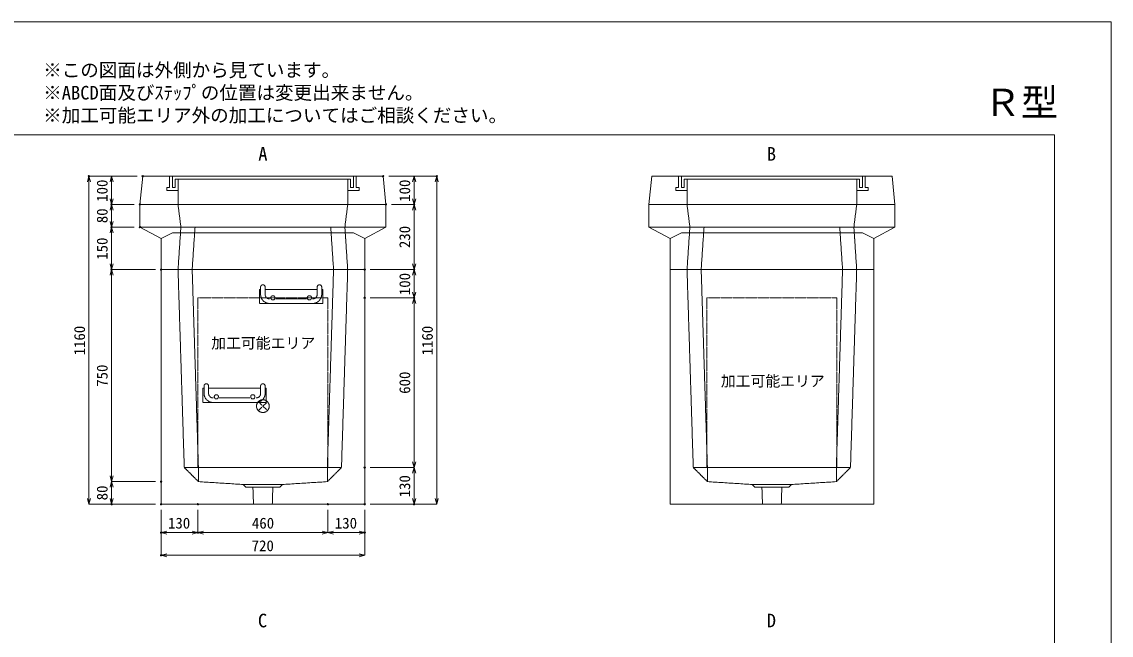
# Model space of a CAD drawing. Units: millimetres, scale not verified. Extents: x -2970 to 2970, y -2100 to 2100.
# Drawn here: x -883 to 2970, y -69 to 2100 of the extents above; entities that cross this region are included whole.
import ezdxf
from ezdxf.enums import TextEntityAlignment as Align

# ---------------------------------------------------------------- set-up
doc = ezdxf.new("R2010")
doc.units = ezdxf.units.MM
doc.header["$LTSCALE"] = 10
doc.header["$PDMODE"] = 32
doc.header["$PDSIZE"] = 5
doc.linetypes.add('LONG_DASHED1', pattern=[7, 6, -1])
doc.linetypes.add('LONG_DOUBLE_CHAIN', pattern=[21.8, 18, -1, 0.6, -0.6, 0.6, -1])
for name, color, linetype, lineweight in [('0-0_D-TTL', 7, 'Continuous', 9), ('0-1_Defpoints', 7, 'Continuous', 9), ('0-3_D-TTL-TXT', 7, 'Continuous', 9), ('0-4_D-STR-TXT', 7, 'Continuous', 9), ('0-5_D-STR-DIM', 3, 'Continuous', 9), ('0-6_0', 7, 'Continuous', 9), ('0-7_D-STR', 7, 'LONG_DASHED1', 9), ('0-9_D-STR-STR5', 1, 'LONG_DOUBLE_CHAIN', 9), ('0-A_D-STR-STR4', 134, 'LONG_DASHED1', 9), ('0-B_D-STR-STR3', 2, 'LONG_DASHED1', 9)]:
    doc.layers.add(name, color=color, linetype=linetype, lineweight=lineweight)
doc.styles.add('ＭＳ ゴシック', font='')
doc.styles.get('ＭＳ ゴシック').set_extended_font_data('MS Gothic')

# ---------------------------------------------------------------- blocks, each defined once
blk = doc.blocks.new('A$C4DE05FD1')
at = {"layer": '0-0_D-TTL', "color": 134}
for p, q in [((2000, 38000), (57400, 38000)), ((57400, 38000), (57400, 2000))]:
    blk.add_line(p, q, dxfattribs=at)
at = {"layer": '0-1_Defpoints', "color": 134}
for p, q in [((0, 42000), (59400, 42000)), ((59400, 42000), (59400, 0))]:
    blk.add_line(p, q, dxfattribs=at)
at = {"layer": '0-3_D-TTL-TXT', "style": 'ＭＳ ゴシック'}
for s, p in [('※この図面は外側から見ています。', (21630.5, 39907.8)), ('※ABCD面及びｽﾃｯﾌﾟの位置は変更出来ません。', (21630.5, 39107.8)), ('※加工可能エリア外の加工についてはご相談ください。', (21630.5, 38307.8))]:
    blk.add_text(s, height=481.1, dxfattribs=at).set_placement(p, align=Align.BOTTOM_LEFT)
blk = doc.blocks.new('_Open30')
at = {"layer": '0-6_0'}
blk.add_line((0, 0), (-10, 0), dxfattribs=at)
blk.add_lwpolyline([(-10, 2.679), (0, 0), (-10, -2.679)], dxfattribs=at)
blk = doc.blocks.new('A$C31CA379A')
at = {"layer": '0-4_D-STR-TXT', "style": 'ＭＳ ゴシック'}
for s, p in [('A', (-162.9, -1095.3)), ('B', (17819.3, -1095.3)), ('C', (-175.7, -17595.3)), ('D', (17819.3, -17595.3))]:
    blk.add_text(s, height=481.1, dxfattribs=at).set_placement(p, align=Align.BOTTOM_LEFT)
blk = doc.blocks.new('A$C6FC61387')
at = {"layer": '0-7_D-STR', "linetype": 'Continuous'}
for p, q in [((-4350, 2300), (4350, 2300)), ((-4350, 1500), (-4350, 2300)), ((4350, 2300), (4350, 1500)), ((-4350, 1500), (4350, 1500)), ((-3600, 1100), (-4350, 1500)), ((-3600, 1100), (-3200, 1300)), ((-3200, 1300), (3200, 1300)), ((3600, 1100), (3200, 1300)), ((3600, 1100), (4350, 1500)), ((-3600, 0), (-3600, 1100)), ((3600, 1100), (3600, 0)), ((-3600, 0), (3600, 0))]:
    blk.add_line(p, q, dxfattribs=at)
at = {"layer": '0-7_D-STR'}
for p, q in [((-3000, 2300), (-2900, 1500)), ((3000, 2300), (2900, 1500)), ((-2900, 1500), (-3000, 0)), ((-2400, 1500), (-2500, 0)), ((2400, 1500), (2500, 0)), ((2900, 1500), (3000, 0))]:
    blk.add_line(p, q, dxfattribs=at)
blk = doc.blocks.new('A$C2D8D082F')
at = {"layer": '0-7_D-STR', "linetype": 'Continuous'}
for p, q in [((-3600, 0), (3600, 0)), ((-3600, -8300), (-3600, 0))]:
    blk.add_line(p, q, dxfattribs=at)
at = {"layer": '0-7_D-STR'}
for p, q in [((-3000, 0), (-2780, -7000)), ((-2500, 0), (-2280, -7000)), ((2500, 0), (2280, -7000)), ((3000, 0), (2780, -7000)), ((-2280, -7500), (-2780, -7000)), ((-2780, -7000), (2780, -7000)), ((-2280, -7500), (-2280, -7000)), ((2280, -7500), (2780, -7000)), ((2280, -7500), (2280, -7000)), ((-2280, -7500), (-700, -7600)), ((-600, -7690), (-700, -7600)), ((700, -7600), (-700, -7600)), ((600, -7690), (-600, -7690)), ((-333, -8300), (-352.5, -7690)), ((333, -8300), (352.5, -7690)), ((600, -7690), (700, -7600)), ((2280, -7500), (700, -7600))]:
    blk.add_line(p, q, dxfattribs=at)
at = {"layer": '0-7_D-STR', "linetype": 'Continuous'}
blk.add_lwpolyline([(-3600, -8300), (3600, -8300), (3600, 0)], dxfattribs=at)
at = {"layer": '0-9_D-STR-STR5'}
for p, q in [((2300, -1000), (2300, -7000)), ((2300, -7000), (-2300, -7000))]:
    blk.add_line(p, q, dxfattribs=at)
blk.add_lwpolyline([(2300, -1000), (-2300, -1000), (-2300, -7000)], dxfattribs=at)
blk = doc.blocks.new('A$C019679C0')
at = {"layer": '0-7_D-STR', "linetype": 'Continuous'}
for p, q in [((-4350, 0), (-4250, 1000)), ((4250, 1000), (-4250, 1000)), ((4350, 0), (4250, 1000)), ((-4350, 0), (4350, 0))]:
    blk.add_line(p, q, dxfattribs=at)
at = {"layer": '0-7_D-STR'}
for p, q in [((-3000, 0), (-3000, 900)), ((3000, 900), (3000, 0))]:
    blk.add_line(p, q, dxfattribs=at)
at = {"layer": '0-A_D-STR-STR4'}
for points in [[(-3300, 1000), (-3300, 600), (-3400, 600), (-3400, 500), (-3000, 500)], [(-3000, 900), (-3100, 900), (-3100, 600), (-3200, 600), (-3200, 1000)], [(-3000, 900), (3000, 900), (3100, 900)], [(3300, 1000), (3300, 600), (3400, 600), (3400, 500), (3000, 500)], [(3100, 900), (3100, 600), (3200, 600), (3200, 1000)]]:
    blk.add_lwpolyline(points, dxfattribs=at)
blk = doc.blocks.new('A$C172202B4')
at = {"layer": '0-B_D-STR-STR3'}
for p, q in [((-1120, 0), (-1080, 0)), ((-1120, 0), (-1120, -500)), ((-1080, 80), (-1080, 0)), ((-1080, 0), (-1080, -180)), ((-920, 0), (-920, 80)), ((-920, 0), (920, 0)), ((-920, 0), (-920, -180)), ((920, 80), (920, 0)), ((920, 0), (920, -180)), ((1080, 0), (1120, 0)), ((1120, 0), (1120, -500)), ((-543, -340), (543, -340)), ((-1120, -500), (1120, -500))]:
    blk.add_line(p, q, dxfattribs=at)
blk.add_lwpolyline([(1080, 80), (1080, 0), (1080, -180)], dxfattribs=at)
for centre in [(-645, -300), (645, -300)]:
    blk.add_circle(centre, 75, dxfattribs=at)
for centre, radius, start, end in [((-1000, 80), 80, 0, 180), ((1000, 80), 80, 0, 180), ((-760, -180), 320, 180, 190.7), ((-760, -180), 320, 191.4, 217.6), ((-760, -180), 320, 217.6, 270), ((-760, -180), 160, 180, 201.9), ((-760, -180), 160, 201.9, 223.8), ((-760, -180), 160, 223.8, 270), ((760, -180), 160, 270, 0), ((760, -180), 320, 270, 323.3), ((760, -180), 320, 323.3, 342.6), ((760, -180), 320, 342.6, 0)]:
    blk.add_arc(centre, radius, start, end, dxfattribs=at)
blk = doc.blocks.new('A$C1C640AAB')
at = {"layer": '0-9_D-STR-STR5'}
for p, q in [((-159.1, -159.1), (159.1, 159.1)), ((-159.1, 159.1), (159.1, -159.1))]:
    blk.add_line(p, q, dxfattribs=at)
blk.add_circle((0, 0), 225, dxfattribs=at)
blk = doc.blocks.new('A$Cf9556345')
at = {"layer": '0-7_D-STR'}
blk.add_blockref('A$C2D8D082F', (0, 0), dxfattribs=at)
at = {"layer": '0-9_D-STR-STR5'}
blk.add_blockref('A$C1C640AAB', (0, -4830), dxfattribs=at)

msp = doc.modelspace()

# ---------------------------------------------------------------- linework, layer by layer
at = {"layer": '0-1_Defpoints'}
for p in [(-645, 1554), (-455, 1554), (395, 1554), (395, 1554), (585, 1554), (-565, 1454), (-465, 1454), (-465, 1454), (405, 1454), (405, 1454), (505, 1454), (-565, 1374), (-465, 1374), (-565, 1224), (-390, 1224), (330, 1224), (505, 1224), (330, 1124), (505, 1124), (330, 524), (-390, 474), (-565, 394), (-390, 394), (-390, 394), (-260, 394), (200, 394), (330, 394), (330, 394), (505, 394), (-390, 294), (-260, 294), (330, 294), (-390, 214)]:
    msp.add_point(p, dxfattribs=at)
at = {"layer": '0-5_D-STR-DIM'}
for p, q in [((-475, 1554), (-645, 1554)), ((-475, 1554), (-565, 1554)), ((415, 1554), (585, 1554)), ((415, 1554), (505, 1554)), ((-645, 414), (-645, 1534)), ((-565, 1534), (-565, 1474)), ((505, 1534), (505, 1474)), ((585, 414), (585, 1534)), ((-485, 1454), (-565, 1454)), ((-485, 1454), (-565, 1454)), ((-565, 1434), (-565, 1394)), ((425, 1454), (505, 1454)), ((425, 1454), (505, 1454)), ((505, 1434), (505, 1244)), ((-485, 1374), (-565, 1374)), ((-485, 1374), (-565, 1374)), ((-565, 1244), (-565, 1354)), ((-410, 1224), (-565, 1224)), ((-410, 1224), (-565, 1224)), ((-565, 494), (-565, 1204)), ((350, 1224), (505, 1224)), ((350, 1224), (505, 1224)), ((505, 1144), (505, 1204)), ((350, 1124), (505, 1124)), ((350, 1124), (505, 1124)), ((505, 544), (505, 1104)), ((350, 524), (505, 524)), ((350, 524), (505, 524)), ((505, 504), (505, 414)), ((-410, 474), (-565, 474)), ((-410, 474), (-565, 474)), ((-565, 454), (-565, 414)), ((-410, 394), (-645, 394)), ((-410, 394), (-565, 394)), ((350, 394), (505, 394)), ((350, 394), (585, 394)), ((-390, 374), (-390, 214)), ((-390, 374), (-390, 294)), ((-260, 374), (-260, 294)), ((-260, 374), (-260, 294)), ((200, 374), (200, 294)), ((200, 374), (200, 294)), ((330, 374), (330, 294)), ((330, 374), (330, 214)), ((-280, 294), (-370, 294)), ((180, 294), (-240, 294)), ((220, 294), (310, 294)), ((310, 214), (-370, 214))]:
    msp.add_line(p, q, dxfattribs=at)

# ---------------------------------------------------------------- block references
at = {"layer": '0-0_D-TTL', "xscale": 0.1, "yscale": 0.1}
msp.add_blockref('A$C4DE05FD1', (-2970, -2100), dxfattribs=at)
at = {"layer": '0-4_D-STR-TXT', "xscale": 0.1, "yscale": 0.1}
msp.add_blockref('A$C31CA379A', (-30, 1704), dxfattribs=at)
at = {"layer": '0-5_D-STR-DIM', "xscale": 2, "yscale": 2}
for p, rotation in [((-645, 1554), 90), ((-565, 1554), 90), ((505, 1554), 90), ((585, 1554), 90), ((-565, 1454), 270), ((505, 1454), 270), ((-565, 1454), 90), ((505, 1454), 90), ((-565, 1374), 270), ((-565, 1374), 90), ((-565, 1224), 270), ((505, 1224), 270), ((-565, 1224), 90), ((505, 1224), 90), ((505, 1124), 270), ((505, 1124), 90), ((505, 524), 270), ((505, 524), 90), ((-565, 474), 270), ((-565, 474), 90), ((-645, 394), 270), ((-565, 394), 270), ((505, 394), 270), ((585, 394), 270), ((-390, 294), 180), ((-260, 294), 180), ((200, 294), 180), ((-390, 214), 180)]:
    msp.add_blockref('_Open30', p, dxfattribs=dict(at, rotation=rotation))
for p in [(-260, 294), (200, 294), (330, 294), (330, 214)]:
    msp.add_blockref('_Open30', p, dxfattribs=at)
at = {"layer": '0-7_D-STR', "xscale": 0.1, "yscale": 0.1}
for name, p in [('A$C019679C0', (-30, 1454)), ('A$C019679C0', (1770, 1454)), ('A$C6FC61387', (-30, 1224)), ('A$C6FC61387', (1770, 1224)), ('A$Cf9556345', (-30, 1224)), ('A$C2D8D082F', (1770, 1224))]:
    msp.add_blockref(name, p, dxfattribs=at)
at = {"layer": '0-B_D-STR-STR3', "xscale": -0.1, "yscale": 0.1}
for p in [(70, 1154), (-130, 804)]:
    msp.add_blockref('A$C172202B4', p, dxfattribs=at)

# ---------------------------------------------------------------- texts
at = {"layer": '0-3_D-TTL-TXT', "style": 'ＭＳ ゴシック'}
msp.add_text('Ｒ型', height=96.21, dxfattribs=at).set_placement((2519.8, 1738.55), align=Align.BOTTOM_LEFT)
at = {"layer": '0-5_D-STR-DIM', "style": 'ＭＳ ゴシック'}
for s, p in [('100', (-567.6, 1463.48)), ('100', (502.4, 1463.48)), ('80', (-567.6, 1387.9)), ('230', (502.4, 1299.8)), ('150', (-567.6, 1258.48)), ('100', (502.4, 1133.48)), ('1160', (-647.6, 920.48)), ('1160', (582.4, 920.48)), ('750', (-567.6, 809.4)), ('600', (502.4, 784.6)), ('130', (502.4, 418.48)), ('80', (-567.6, 407.9))]:
    msp.add_text(s, height=38.49, rotation=90, dxfattribs=at).set_placement(p, align=Align.BOTTOM_LEFT)
for s, p in [('130', (-365.52, 296.6)), ('460', (-68.8, 296.6)), ('130', (224.48, 296.6)), ('720', (-69.6, 216.6))]:
    msp.add_text(s, height=38.49, dxfattribs=at).set_placement(p, align=Align.BOTTOM_LEFT)
at = {"layer": '0-9_D-STR-STR5', "style": 'ＭＳ ゴシック'}
for p in [(-212.48, 933.29), (1589.52, 799.03)]:
    msp.add_text('加工可能エリア', height=38.49, dxfattribs=at).set_placement(p, align=Align.BOTTOM_LEFT)

doc.saveas('drawing.dxf')
